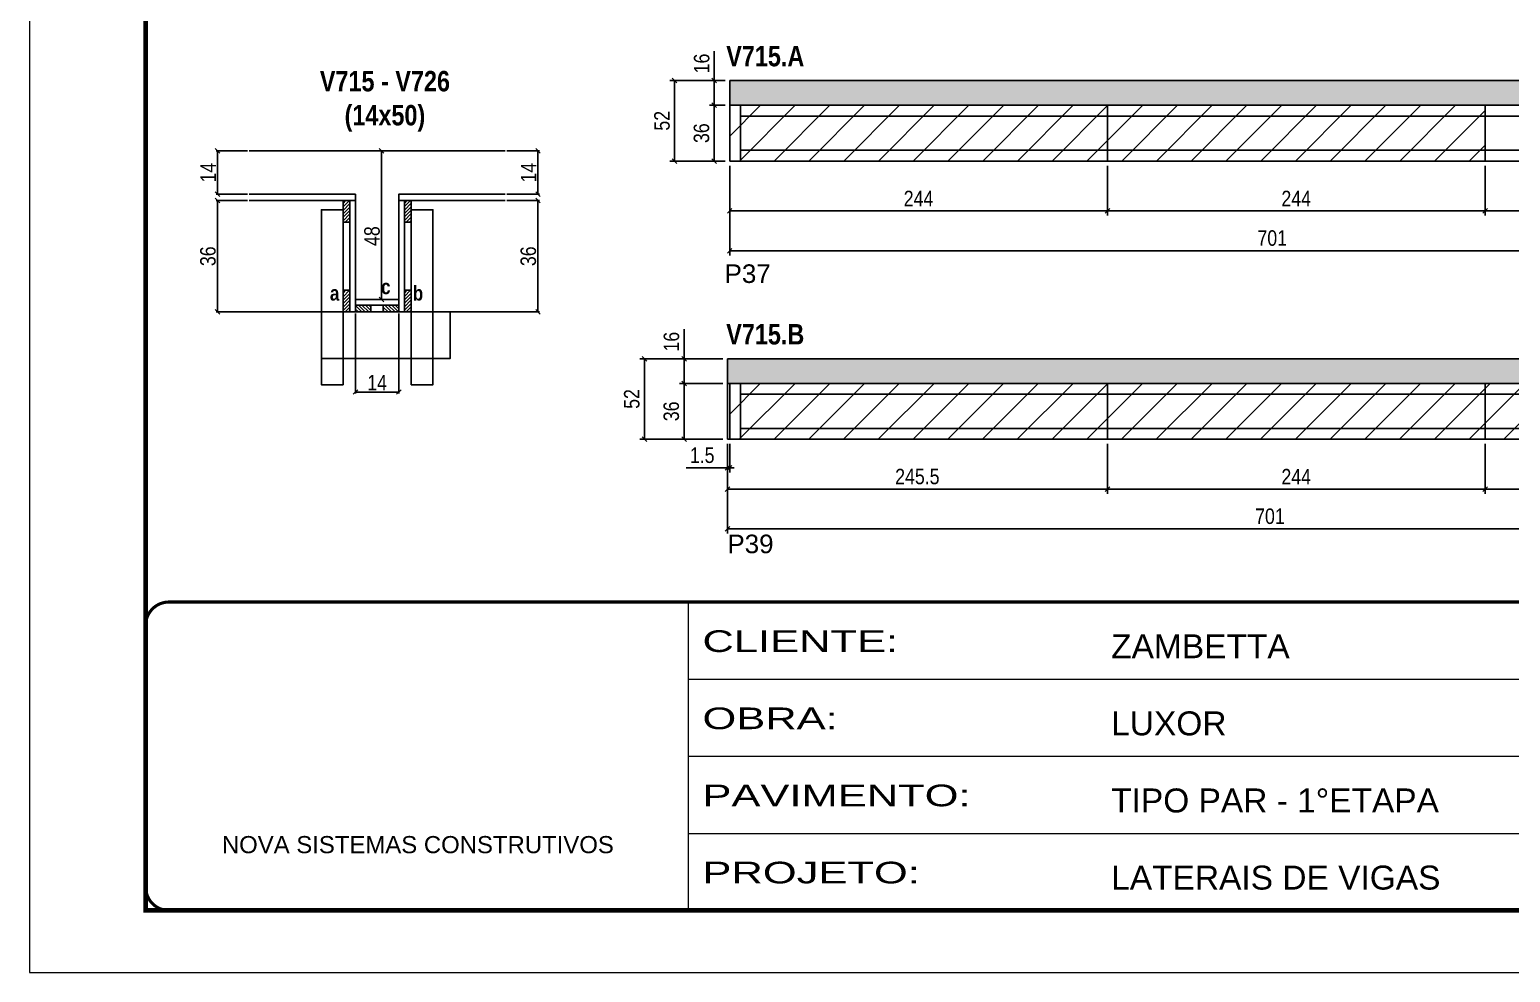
# Model space of a CAD drawing. Extents: x 3309 to 9563, y -2522 to 14608.
# Drawn here: x 3309 to 4266, y 11261 to 11870 of the extents above; entities that cross this region are included whole.
import ezdxf

# ---------------------------------------------------------------- set-up
doc = ezdxf.new("R2010")
doc.units = 0
doc.header["$PDMODE"] = 35
doc.header["$PDSIZE"] = -10
doc.linetypes.add('CONTINUO', pattern=[0])
doc.linetypes.add('DASHED', pattern=[0.75, 0.5, -0.25])
for name, color, linetype in [('5', 5, 'Continuous'), ('COTA', 241, 'Continuous'), ('detalhes', 4, 'Continuous'), ('NOMENCLATURA', 7, 'Continuous'), ('Painéis', 200, 'Continuous'), ('SARR_2.2x7', 40, 'Continuous'), ('SARR_3.5x7', 81, 'Continuous')]:
    doc.layers.add(name, color=color, linetype=linetype)
for name, color, linetype, lineweight in [('CONCRETO', 251, 'Continuous', 25), ('Folhas', 255, 'Continuous', 9), ('Hachura', 251, 'Continuous', 9), ('SARRAFO DE PRESSAO', 251, 'DASHED', 9)]:
    doc.layers.add(name, color=color, linetype=linetype, lineweight=lineweight)
doc.styles.add('ARIAL', font='arial.ttf')
doc.styles.add('COTA TECNICA', font='techl___.ttf', dxfattribs={"height": 10})
doc.styles.add('COTA TECNICA 2X', font='techl___.ttf', dxfattribs={"height": 10})
doc.styles.get("Standard").update_dxf_attribs({"font": 'arial.ttf'})
doc.styles.add('TECNICA', font='techb___.ttf', dxfattribs={"height": 10})
doc.styles.add('Tecnologia', font='')
doc.styles.get('Tecnologia').set_extended_font_data('Forgotten Futurist')
doc.dimstyles.new('PAINEL', dxfattribs={"dimtxt": 10, "dimasz": 3, "dimexe": 3, "dimexo": 3, "dimgap": 3, "dimtad": 1, "dimdec": 1, "dimzin": 12, "dimdsep": 46, "dimtxsty": 'COTA TECNICA', "dimblk1": 'OBLIQUE', "dimblk2": 'OBLIQUE', "dimsah": 1, "dimcen": 0.9, "dimclrd": 4, "dimclre": 4, "dimclrt": 240, "dimadec": 1, "dimazin": 3, "dimtfac": 1, "dimtdec": 1, "dimtmove": 0, "dimatfit": 3, "dimfxl": 1, "dimtolj": 1, "dimtzin": 12, "dimarcsym": 0})
doc.dimstyles.new('SECAO', dxfattribs={"dimscale": 0.333333, "dimtxt": 5, "dimasz": 9, "dimexe": 3, "dimexo": 3, "dimgap": 3, "dimtad": 1, "dimdec": 1, "dimlfac": 0.5, "dimzin": 12, "dimdsep": 46, "dimtxsty": 'COTA TECNICA 2X', "dimblk1": 'OBLIQUE', "dimblk2": 'OBLIQUE', "dimsah": 1, "dimcen": 0.9, "dimclrd": 4, "dimclre": 4, "dimclrt": 240, "dimadec": 1, "dimazin": 3, "dimtfac": 1, "dimtdec": 1, "dimtmove": 0, "dimatfit": 3, "dimfxl": 1, "dimtolj": 1, "dimtzin": 12, "dimarcsym": 0})
pattern_1 = [(45, (0, 2), (-11.22532, 11.22532), [])]

# ---------------------------------------------------------------- blocks, each defined once
blk = doc.blocks.new('9999999999')
at = {"color": 30, "linetype": 'CONTINUO'}
for p, q in [((98564.56, 34230.21), (98564.56, 34429.45)), ((98564.56, 34379.64), (99583.98, 34379.64)), ((98564.56, 34329.83), (99487.98, 34329.83)), ((98564.56, 34280.02), (99487.98, 34280.02))]:
    blk.add_line(p, q, dxfattribs=at)
at = {"color": 30, "linetype": 'CONTINUO', "const_width": 2}
blk.add_lwpolyline([(99583.98, 34230.21), (99583.98, 34414.45, 0.414214), (99568.98, 34429.45), (98228.98, 34429.45, 0.414214), (98213.98, 34414.45), (98213.98, 34245.21, 0.414214), (98228.98, 34230.21), (99583.98, 34230.21)], format="xyb", dxfattribs=at)
at = {"layer": 'Folhas'}
blk.add_lwpolyline([(98138.98, 34190.21), (99623.98, 34190.21), (99623.98, 35240.21), (98138.98, 35240.21)], close=True, dxfattribs=at)
at = {"layer": 'Folhas', "color": 30, "const_width": 3}
blk.add_lwpolyline([(98213.98, 34230.21), (99583.98, 34230.21), (99583.98, 35200.21), (98213.98, 35200.21)], close=True, dxfattribs=at)
at = {"color": 7, "linetype": 'Continuous', "ltscale": 5, "style": 'ARIAL'}
for s, height, p in [('ZAMBETTA', 15.483, (98837.68, 34393.13)), ('LUXOR', 15.483, (98837.68, 34343.32)), ('TIPO PAR - 1°ETAPA', 15.4829, (98837.68, 34293.51)), ('NOVA SISTEMAS CONSTRUTIVOS', 11.0592, (98263.19, 34267.21)), ('LATERAIS DE VIGAS', 15.4829, (98837.68, 34243.7))]:
    blk.add_text(s, height=height, dxfattribs=at).set_placement(p)
at = {"layer": 'Folhas', "color": 7, "style": 'Tecnologia', "width": 1.5}
for s, p in [('CLIENTE:', (98573.65, 34397.17)), ('OBRA:', (98573.65, 34347.31)), ('PAVIMENTO:', (98573.65, 34297.5)), ('PROJETO:', (98573.65, 34247.69))]:
    blk.add_text(s, height=14, dxfattribs=at).set_placement(p)
blk = doc.blocks.new('_Oblique')
at = {"color": 0, "linetype": 'ByBlock', "lineweight": -2}
blk.add_line((-0.5, -0.5), (0.5, 0.5), dxfattribs=at)
blk = doc.blocks.new('*D5136')
at = {"layer": 'COTA', "color": 4, "lineweight": -2, "transparency": 16777216}
for p, q in [((3450.17, 11759.3), (3429.82, 11759.3)), ((3430.82, 11759.3), (3430.82, 11687.3)), ((3510.87, 11687.3), (3429.82, 11687.3))]:
    blk.add_line(p, q, dxfattribs=at)
at = {"layer": 'Defpoints', "color": 0, "transparency": 16777216}
for p in [(3451.17, 11759.3), (3430.82, 11687.3), (3511.87, 11687.3, 0)]:
    blk.add_point(p, dxfattribs=at)
at = {"layer": 'COTA', "color": 4, "lineweight": -2, "transparency": 16777216, "xscale": 3, "yscale": 3, "zscale": 3}
for p, rotation in [((3430.82, 11759.3), 90), ((3430.82, 11687.3), 270)]:
    blk.add_blockref('_Oblique', p, dxfattribs=dict(at, rotation=rotation))
at = {"layer": 'COTA', "color": 240, "transparency": 16777216, "insert": (3424.6, 11723.3), "char_height": 10, "attachment_point": 5, "rotation": 90, "style": 'COTA TECNICA 2X'}
blk.add_mtext('\\A1;36', dxfattribs=at)
blk = doc.blocks.new('*D5137')
at = {"layer": 'COTA', "color": 4, "lineweight": -2, "transparency": 16777216}
for p, q in [((3617.57, 11759.3), (3638.79, 11759.3)), ((3637.79, 11759.3), (3637.79, 11687.3)), ((3556.87, 11687.3), (3638.79, 11687.3))]:
    blk.add_line(p, q, dxfattribs=at)
at = {"layer": 'Defpoints', "color": 0, "transparency": 16777216}
for p in [(3616.57, 11759.3), (3555.87, 11687.3, 0), (3637.79, 11687.3)]:
    blk.add_point(p, dxfattribs=at)
at = {"layer": 'COTA', "color": 4, "lineweight": -2, "transparency": 16777216, "xscale": 3, "yscale": 3, "zscale": 3}
for p, rotation in [((3637.79, 11759.3), 90), ((3637.79, 11687.3), 270)]:
    blk.add_blockref('_Oblique', p, dxfattribs=dict(at, rotation=rotation))
at = {"layer": 'COTA', "color": 240, "transparency": 16777216, "insert": (3631.57, 11723.3), "char_height": 10, "attachment_point": 5, "rotation": 90, "style": 'COTA TECNICA 2X'}
blk.add_mtext('\\A1;36', dxfattribs=at)
blk = doc.blocks.new('*D5138')
at = {"layer": 'COTA', "color": 4, "lineweight": -2, "transparency": 16777216}
for p, q in [((3546.87, 11791.3), (3535.69, 11791.3)), ((3536.69, 11695.3), (3536.69, 11791.3)), ((3546.87, 11695.3), (3535.69, 11695.3))]:
    blk.add_line(p, q, dxfattribs=at)
at = {"layer": 'Defpoints', "color": 0, "transparency": 16777216}
for p in [(3536.69, 11791.3), (3547.87, 11791.3), (3547.87, 11695.3)]:
    blk.add_point(p, dxfattribs=at)
at = {"layer": 'COTA', "color": 4, "lineweight": -2, "transparency": 16777216, "xscale": 3, "yscale": 3, "zscale": 3}
for p, rotation in [((3536.69, 11791.3), 90), ((3536.69, 11695.3), 270)]:
    blk.add_blockref('_Oblique', p, dxfattribs=dict(at, rotation=rotation))
at = {"layer": 'COTA', "color": 240, "transparency": 16777216, "insert": (3530.6, 11736.3), "char_height": 10, "attachment_point": 5, "rotation": 90, "style": 'COTA TECNICA 2X'}
blk.add_mtext('\\A1;48', dxfattribs=at)
blk = doc.blocks.new('*D5139')
at = {"layer": 'COTA', "color": 4, "lineweight": -2, "transparency": 16777216}
for p, q in [((3617.57, 11791.3), (3638.79, 11791.3)), ((3637.79, 11763.3), (3637.79, 11791.3)), ((3617.57, 11763.3), (3638.79, 11763.3))]:
    blk.add_line(p, q, dxfattribs=at)
at = {"layer": 'Defpoints', "color": 0, "transparency": 16777216}
for p in [(3616.57, 11791.3), (3637.79, 11791.3), (3616.57, 11763.3)]:
    blk.add_point(p, dxfattribs=at)
at = {"layer": 'COTA', "color": 4, "lineweight": -2, "transparency": 16777216, "xscale": 3, "yscale": 3, "zscale": 3}
for p, rotation in [((3637.79, 11791.3), 90), ((3637.79, 11763.3), 270)]:
    blk.add_blockref('_Oblique', p, dxfattribs=dict(at, rotation=rotation))
at = {"layer": 'COTA', "color": 240, "transparency": 16777216, "insert": (3631.71, 11777.3), "char_height": 10, "attachment_point": 5, "rotation": 90, "style": 'COTA TECNICA 2X'}
blk.add_mtext('\\A1;14', dxfattribs=at)
blk = doc.blocks.new('*D5147')
at = {"layer": 'COTA', "color": 4, "lineweight": -2, "transparency": 16777216}
for p, q in [((3450.17, 11791.3), (3429.82, 11791.3)), ((3430.82, 11763.3), (3430.82, 11791.3)), ((3450.17, 11763.3), (3429.82, 11763.3))]:
    blk.add_line(p, q, dxfattribs=at)
at = {"layer": 'Defpoints', "color": 0, "transparency": 16777216}
for p in [(3430.82, 11791.3), (3451.17, 11791.3), (3451.17, 11763.3)]:
    blk.add_point(p, dxfattribs=at)
at = {"layer": 'COTA', "color": 4, "lineweight": -2, "transparency": 16777216, "xscale": 3, "yscale": 3, "zscale": 3}
for p, rotation in [((3430.82, 11791.3), 90), ((3430.82, 11763.3), 270)]:
    blk.add_blockref('_Oblique', p, dxfattribs=dict(at, rotation=rotation))
at = {"layer": 'COTA', "color": 240, "transparency": 16777216, "insert": (3424.75, 11777.3), "char_height": 10, "attachment_point": 5, "rotation": 90, "style": 'COTA TECNICA 2X'}
blk.add_mtext('\\A1;14', dxfattribs=at)
blk = doc.blocks.new('*D5148')
at = {"layer": 'COTA', "color": 4, "lineweight": -2, "transparency": 16777216}
for p, q in [((3519.87, 11686.3), (3519.87, 11634.6)), ((3547.87, 11686.3), (3547.87, 11634.6)), ((3519.87, 11635.6), (3547.87, 11635.6))]:
    blk.add_line(p, q, dxfattribs=at)
at = {"layer": 'Defpoints', "color": 0, "transparency": 16777216}
for p in [(3519.87, 11687.3), (3547.87, 11687.3), (3547.87, 11635.6)]:
    blk.add_point(p, dxfattribs=at)
at = {"layer": 'COTA', "color": 4, "lineweight": -2, "transparency": 16777216, "xscale": 3, "yscale": 3, "zscale": 3, "rotation": 180}
blk.add_blockref('_Oblique', (3519.87, 11635.6), dxfattribs=at)
at = {"layer": 'COTA', "color": 4, "lineweight": -2, "transparency": 16777216, "xscale": 3, "yscale": 3, "zscale": 3}
blk.add_blockref('_Oblique', (3547.87, 11635.6), dxfattribs=at)
at = {"layer": 'COTA', "color": 240, "transparency": 16777216, "insert": (3533.87, 11641.67), "char_height": 10, "attachment_point": 5, "style": 'COTA TECNICA 2X'}
blk.add_mtext('\\A1;14', dxfattribs=at)
blk = doc.blocks.new('*D5140')
at = {"layer": 'COTA', "color": 4, "linetype": 'ByBlock', "lineweight": -2, "transparency": 16777216}
for p, q in [((3761.62, 11781.8), (3761.62, 11749.54)), ((4005.62, 11781.8), (4005.62, 11749.54)), ((4005.62, 11752.54), (3761.62, 11752.54))]:
    blk.add_line(p, q, dxfattribs=at)
at = {"layer": 'Defpoints', "color": 0, "linetype": 'ByBlock', "transparency": 16777216}
for p in [(3761.62, 11784.8), (4005.62, 11784.8), (3761.62, 11752.54)]:
    blk.add_point(p, dxfattribs=at)
at = {"layer": 'COTA', "color": 4, "linetype": 'ByBlock', "lineweight": -2, "transparency": 16777216, "xscale": 3, "yscale": 3, "zscale": 3, "rotation": 180}
blk.add_blockref('_Oblique', (3761.62, 11752.54), dxfattribs=at)
at = {"layer": 'COTA', "color": 4, "linetype": 'ByBlock', "lineweight": -2, "transparency": 16777216, "xscale": 3, "yscale": 3, "zscale": 3}
blk.add_blockref('_Oblique', (4005.62, 11752.54), dxfattribs=at)
at = {"layer": 'COTA', "color": 240, "linetype": 'ByBlock', "transparency": 16777216, "insert": (3883.62, 11760.61), "char_height": 10, "attachment_point": 5, "style": 'COTA TECNICA'}
blk.add_mtext('\\A1;244', dxfattribs=at)
blk = doc.blocks.new('*D5141')
at = {"layer": 'COTA', "color": 4, "lineweight": -2, "transparency": 16777216}
for p, q in [((4005.62, 11781.8), (4005.62, 11749.54)), ((4249.62, 11781.8), (4249.62, 11749.54)), ((4005.62, 11752.54), (4249.62, 11752.54))]:
    blk.add_line(p, q, dxfattribs=at)
at = {"layer": 'Defpoints', "color": 0, "transparency": 16777216}
for p in [(4005.62, 11784.8, 0), (4249.62, 11784.8, 0), (4249.62, 11752.54)]:
    blk.add_point(p, dxfattribs=at)
at = {"layer": 'COTA', "color": 4, "lineweight": -2, "transparency": 16777216, "xscale": 3, "yscale": 3, "zscale": 3, "rotation": 180}
blk.add_blockref('_Oblique', (4005.62, 11752.54), dxfattribs=at)
at = {"layer": 'COTA', "color": 4, "lineweight": -2, "transparency": 16777216, "xscale": 3, "yscale": 3, "zscale": 3}
blk.add_blockref('_Oblique', (4249.62, 11752.54), dxfattribs=at)
at = {"layer": 'COTA', "color": 240, "transparency": 16777216, "insert": (4127.62, 11760.61), "char_height": 10, "attachment_point": 5, "style": 'COTA TECNICA'}
blk.add_mtext('\\A1;244', dxfattribs=at)
blk = doc.blocks.new('*D5142')
at = {"layer": 'COTA', "color": 4, "lineweight": -2, "transparency": 16777216}
for p, q in [((4249.62, 11781.8), (4249.62, 11749.54)), ((4462.62, 11781.8), (4462.62, 11749.54)), ((4249.62, 11752.54), (4462.62, 11752.54))]:
    blk.add_line(p, q, dxfattribs=at)
at = {"layer": 'Defpoints', "color": 0, "transparency": 16777216}
for p in [(4249.62, 11784.8, 0), (4462.62, 11784.8, 0), (4462.62, 11752.54)]:
    blk.add_point(p, dxfattribs=at)
at = {"layer": 'COTA', "color": 4, "lineweight": -2, "transparency": 16777216, "xscale": 3, "yscale": 3, "zscale": 3, "rotation": 180}
blk.add_blockref('_Oblique', (4249.62, 11752.54), dxfattribs=at)
at = {"layer": 'COTA', "color": 4, "lineweight": -2, "transparency": 16777216, "xscale": 3, "yscale": 3, "zscale": 3}
blk.add_blockref('_Oblique', (4462.62, 11752.54), dxfattribs=at)
at = {"layer": 'COTA', "color": 240, "transparency": 16777216, "insert": (4356.12, 11760.76), "char_height": 10, "attachment_point": 5, "style": 'COTA TECNICA'}
blk.add_mtext('\\A1;213', dxfattribs=at)
blk = doc.blocks.new('*D5149')
at = {"layer": 'COTA', "color": 4, "lineweight": -2, "transparency": 16777216}
for p, q in [((3761.62, 11781.8), (3761.62, 11723.88)), ((4462.62, 11781.8), (4462.62, 11723.88)), ((4462.62, 11726.88), (3761.62, 11726.88))]:
    blk.add_line(p, q, dxfattribs=at)
at = {"layer": 'Defpoints', "color": 0, "transparency": 16777216}
for p in [(3761.62, 11784.8, 0), (4462.62, 11784.8, 0), (3761.62, 11726.88)]:
    blk.add_point(p, dxfattribs=at)
at = {"layer": 'COTA', "color": 4, "lineweight": -2, "transparency": 16777216, "xscale": 3, "yscale": 3, "zscale": 3, "rotation": 180}
blk.add_blockref('_Oblique', (3761.62, 11726.88), dxfattribs=at)
at = {"layer": 'COTA', "color": 4, "lineweight": -2, "transparency": 16777216, "xscale": 3, "yscale": 3, "zscale": 3}
blk.add_blockref('_Oblique', (4462.62, 11726.88), dxfattribs=at)
at = {"layer": 'COTA', "color": 240, "transparency": 16777216, "insert": (4112.12, 11734.99), "char_height": 10, "attachment_point": 5, "style": 'COTA TECNICA'}
blk.add_mtext('\\A1;701', dxfattribs=at)
blk = doc.blocks.new('*D5150')
at = {"layer": 'COTA', "color": 4, "lineweight": -2, "transparency": 16777216}
for p, q in [((3758.62, 11820.8), (3748.67, 11820.8)), ((3751.67, 11784.8), (3751.67, 11820.8)), ((3758.62, 11784.8), (3748.67, 11784.8))]:
    blk.add_line(p, q, dxfattribs=at)
at = {"layer": 'Defpoints', "color": 0, "transparency": 16777216}
for p in [(3751.67, 11820.8), (3761.62, 11820.8), (3761.62, 11784.8)]:
    blk.add_point(p, dxfattribs=at)
at = {"layer": 'COTA', "color": 4, "lineweight": -2, "transparency": 16777216, "xscale": 3, "yscale": 3, "zscale": 3}
for p, rotation in [((3751.67, 11820.8), 90), ((3751.67, 11784.8), 270)]:
    blk.add_blockref('_Oblique', p, dxfattribs=dict(at, rotation=rotation))
at = {"layer": 'COTA', "color": 240, "transparency": 16777216, "insert": (3743.45, 11802.8), "char_height": 10, "attachment_point": 5, "rotation": 90, "style": 'COTA TECNICA'}
blk.add_mtext('\\A1;36', dxfattribs=at)
blk = doc.blocks.new('*D5151')
at = {"layer": 'COTA', "color": 4, "lineweight": -2, "transparency": 16777216}
for p, q in [((3751.67, 11836.8), (3751.67, 11855.81)), ((3758.62, 11836.8), (3748.67, 11836.8)), ((3751.67, 11820.8), (3751.67, 11836.8)), ((3758.62, 11820.8), (3748.67, 11820.8))]:
    blk.add_line(p, q, dxfattribs=at)
at = {"layer": 'Defpoints', "color": 0, "transparency": 16777216}
for p in [(3751.67, 11836.8), (3761.62, 11836.8), (3761.62, 11820.8)]:
    blk.add_point(p, dxfattribs=at)
at = {"layer": 'COTA', "color": 4, "lineweight": -2, "transparency": 16777216, "xscale": 3, "yscale": 3, "zscale": 3}
for p, rotation in [((3751.67, 11836.8), 90), ((3751.67, 11820.8), 270)]:
    blk.add_blockref('_Oblique', p, dxfattribs=dict(at, rotation=rotation))
at = {"layer": 'COTA', "color": 240, "transparency": 16777216, "insert": (3743.57, 11847.81), "char_height": 10, "attachment_point": 5, "rotation": 90, "style": 'COTA TECNICA'}
blk.add_mtext('\\A1;16', dxfattribs=at)
blk = doc.blocks.new('*D5152')
at = {"layer": 'COTA', "color": 4, "lineweight": -2, "transparency": 16777216}
for p, q in [((3758.62, 11836.8), (3723.04, 11836.8)), ((3726.04, 11784.8), (3726.04, 11836.8)), ((3758.62, 11784.8), (3723.04, 11784.8))]:
    blk.add_line(p, q, dxfattribs=at)
at = {"layer": 'Defpoints', "color": 0, "transparency": 16777216}
for p in [(3726.04, 11836.8), (3761.62, 11836.8), (3761.62, 11784.8)]:
    blk.add_point(p, dxfattribs=at)
at = {"layer": 'COTA', "color": 4, "lineweight": -2, "transparency": 16777216, "xscale": 3, "yscale": 3, "zscale": 3}
for p, rotation in [((3726.04, 11836.8), 90), ((3726.04, 11784.8), 270)]:
    blk.add_blockref('_Oblique', p, dxfattribs=dict(at, rotation=rotation))
at = {"layer": 'COTA', "color": 240, "transparency": 16777216, "insert": (3717.93, 11810.8), "char_height": 10, "attachment_point": 5, "rotation": 90, "style": 'COTA TECNICA'}
blk.add_mtext('\\A1;52', dxfattribs=at)
blk = doc.blocks.new('*D5143')
at = {"layer": 'COTA', "color": 4, "linetype": 'ByBlock', "lineweight": -2, "transparency": 16777216}
for p, q in [((3760.12, 11602.11), (3760.12, 11569.85)), ((4005.62, 11602.11), (4005.62, 11569.85)), ((4005.62, 11572.85), (3760.12, 11572.85))]:
    blk.add_line(p, q, dxfattribs=at)
at = {"layer": 'Defpoints', "color": 0, "linetype": 'ByBlock', "transparency": 16777216}
for p in [(3760.12, 11605.11), (4005.62, 11605.11), (3760.12, 11572.85)]:
    blk.add_point(p, dxfattribs=at)
at = {"layer": 'COTA', "color": 4, "linetype": 'ByBlock', "lineweight": -2, "transparency": 16777216, "xscale": 3, "yscale": 3, "zscale": 3, "rotation": 180}
blk.add_blockref('_Oblique', (3760.12, 11572.85), dxfattribs=at)
at = {"layer": 'COTA', "color": 4, "linetype": 'ByBlock', "lineweight": -2, "transparency": 16777216, "xscale": 3, "yscale": 3, "zscale": 3}
blk.add_blockref('_Oblique', (4005.62, 11572.85), dxfattribs=at)
at = {"layer": 'COTA', "color": 240, "linetype": 'ByBlock', "transparency": 16777216, "insert": (3882.87, 11580.96), "char_height": 10, "attachment_point": 5, "style": 'COTA TECNICA'}
blk.add_mtext('\\A1;245.5', dxfattribs=at)
blk = doc.blocks.new('*D5144')
at = {"layer": 'COTA', "color": 4, "lineweight": -2, "transparency": 16777216}
for p, q in [((4005.62, 11602.11), (4005.62, 11569.85)), ((4249.62, 11602.11), (4249.62, 11569.85)), ((4005.62, 11572.85), (4249.62, 11572.85))]:
    blk.add_line(p, q, dxfattribs=at)
at = {"layer": 'Defpoints', "color": 0, "transparency": 16777216}
for p in [(4005.62, 11605.11, 0), (4249.62, 11605.11, 0), (4249.62, 11572.85)]:
    blk.add_point(p, dxfattribs=at)
at = {"layer": 'COTA', "color": 4, "lineweight": -2, "transparency": 16777216, "xscale": 3, "yscale": 3, "zscale": 3, "rotation": 180}
blk.add_blockref('_Oblique', (4005.62, 11572.85), dxfattribs=at)
at = {"layer": 'COTA', "color": 4, "lineweight": -2, "transparency": 16777216, "xscale": 3, "yscale": 3, "zscale": 3}
blk.add_blockref('_Oblique', (4249.62, 11572.85), dxfattribs=at)
at = {"layer": 'COTA', "color": 240, "transparency": 16777216, "insert": (4127.62, 11580.92), "char_height": 10, "attachment_point": 5, "style": 'COTA TECNICA'}
blk.add_mtext('\\A1;244', dxfattribs=at)
blk = doc.blocks.new('*D5145')
at = {"layer": 'COTA', "color": 4, "lineweight": -2, "transparency": 16777216}
for p, q in [((4249.62, 11602.11), (4249.62, 11569.85)), ((4461.12, 11602.11), (4461.12, 11569.85)), ((4249.62, 11572.85), (4461.12, 11572.85))]:
    blk.add_line(p, q, dxfattribs=at)
at = {"layer": 'Defpoints', "color": 0, "transparency": 16777216}
for p in [(4249.62, 11605.11, 0), (4461.12, 11605.11, 0), (4461.12, 11572.85)]:
    blk.add_point(p, dxfattribs=at)
at = {"layer": 'COTA', "color": 4, "lineweight": -2, "transparency": 16777216, "xscale": 3, "yscale": 3, "zscale": 3, "rotation": 180}
blk.add_blockref('_Oblique', (4249.62, 11572.85), dxfattribs=at)
at = {"layer": 'COTA', "color": 4, "lineweight": -2, "transparency": 16777216, "xscale": 3, "yscale": 3, "zscale": 3}
blk.add_blockref('_Oblique', (4461.12, 11572.85), dxfattribs=at)
at = {"layer": 'COTA', "color": 240, "transparency": 16777216, "insert": (4355.37, 11580.96), "char_height": 10, "attachment_point": 5, "style": 'COTA TECNICA'}
blk.add_mtext('\\A1;211.5', dxfattribs=at)
blk = doc.blocks.new('*D5153')
at = {"layer": 'COTA', "color": 4, "lineweight": -2, "transparency": 16777216}
for p, q in [((3760.12, 11602.11), (3760.12, 11544.19)), ((4461.12, 11602.11), (4461.12, 11544.19)), ((4461.12, 11547.19), (3760.12, 11547.19))]:
    blk.add_line(p, q, dxfattribs=at)
at = {"layer": 'Defpoints', "color": 0, "transparency": 16777216}
for p in [(3760.12, 11605.11, 0), (4461.12, 11605.11, 0), (3760.12, 11547.19)]:
    blk.add_point(p, dxfattribs=at)
at = {"layer": 'COTA', "color": 4, "lineweight": -2, "transparency": 16777216, "xscale": 3, "yscale": 3, "zscale": 3, "rotation": 180}
blk.add_blockref('_Oblique', (3760.12, 11547.19), dxfattribs=at)
at = {"layer": 'COTA', "color": 4, "lineweight": -2, "transparency": 16777216, "xscale": 3, "yscale": 3, "zscale": 3}
blk.add_blockref('_Oblique', (4461.12, 11547.19), dxfattribs=at)
at = {"layer": 'COTA', "color": 240, "transparency": 16777216, "insert": (4110.62, 11555.29), "char_height": 10, "attachment_point": 5, "style": 'COTA TECNICA'}
blk.add_mtext('\\A1;701', dxfattribs=at)
blk = doc.blocks.new('*D5154')
at = {"layer": 'COTA', "color": 4, "lineweight": -2, "transparency": 16777216}
for p, q in [((3757.12, 11641.11), (3729.16, 11641.11)), ((3732.16, 11605.11), (3732.16, 11641.11)), ((3757.12, 11605.11), (3729.16, 11605.11))]:
    blk.add_line(p, q, dxfattribs=at)
at = {"layer": 'Defpoints', "color": 0, "transparency": 16777216}
for p in [(3732.16, 11641.11), (3760.12, 11641.11), (3760.12, 11605.11)]:
    blk.add_point(p, dxfattribs=at)
at = {"layer": 'COTA', "color": 4, "lineweight": -2, "transparency": 16777216, "xscale": 3, "yscale": 3, "zscale": 3}
for p, rotation in [((3732.16, 11641.11), 90), ((3732.16, 11605.11), 270)]:
    blk.add_blockref('_Oblique', p, dxfattribs=dict(at, rotation=rotation))
at = {"layer": 'COTA', "color": 240, "transparency": 16777216, "insert": (3723.94, 11623.11), "char_height": 10, "attachment_point": 5, "rotation": 90, "style": 'COTA TECNICA'}
blk.add_mtext('\\A1;36', dxfattribs=at)
blk = doc.blocks.new('*D5156')
at = {"layer": 'COTA', "color": 4, "lineweight": -2, "transparency": 16777216}
for p, q in [((3757.12, 11657.11), (3703.53, 11657.11)), ((3706.53, 11605.11), (3706.53, 11657.11)), ((3757.12, 11605.11), (3703.53, 11605.11))]:
    blk.add_line(p, q, dxfattribs=at)
at = {"layer": 'Defpoints', "color": 0, "transparency": 16777216}
for p in [(3706.53, 11657.11), (3760.12, 11657.11), (3760.12, 11605.11)]:
    blk.add_point(p, dxfattribs=at)
at = {"layer": 'COTA', "color": 4, "lineweight": -2, "transparency": 16777216, "xscale": 3, "yscale": 3, "zscale": 3}
for p, rotation in [((3706.53, 11657.11), 90), ((3706.53, 11605.11), 270)]:
    blk.add_blockref('_Oblique', p, dxfattribs=dict(at, rotation=rotation))
at = {"layer": 'COTA', "color": 240, "transparency": 16777216, "insert": (3698.42, 11631.11), "char_height": 10, "attachment_point": 5, "rotation": 90, "style": 'COTA TECNICA'}
blk.add_mtext('\\A1;52', dxfattribs=at)
blk = doc.blocks.new('*D5157')
at = {"layer": 'COTA', "color": 4, "lineweight": -2, "transparency": 16777216}
for p, q in [((3760.12, 11602.11), (3760.12, 11583.59)), ((3761.62, 11602.11), (3761.62, 11583.59)), ((3760.12, 11586.59), (3733.62, 11586.59)), ((3761.62, 11586.59), (3760.12, 11586.59)), ((3761.62, 11586.59), (3764.62, 11586.59))]:
    blk.add_line(p, q, dxfattribs=at)
at = {"layer": 'Defpoints', "color": 0, "transparency": 16777216}
for p in [(3760.12, 11605.11), (3761.62, 11605.11), (3760.12, 11586.59)]:
    blk.add_point(p, dxfattribs=at)
at = {"layer": 'COTA', "color": 4, "lineweight": -2, "transparency": 16777216, "xscale": 3, "yscale": 3, "zscale": 3}
blk.add_blockref('_Oblique', (3760.12, 11586.59), dxfattribs=at)
at = {"layer": 'COTA', "color": 4, "lineweight": -2, "transparency": 16777216, "xscale": 3, "yscale": 3, "zscale": 3, "rotation": 180}
blk.add_blockref('_Oblique', (3761.62, 11586.59), dxfattribs=at)
at = {"layer": 'COTA', "color": 240, "transparency": 16777216, "insert": (3743.87, 11594.7), "char_height": 10, "attachment_point": 5, "style": 'COTA TECNICA'}
blk.add_mtext('\\A1;1.5', dxfattribs=at)
blk = doc.blocks.new('*D5160')
at = {"layer": 'COTA', "color": 4, "lineweight": -2, "transparency": 16777216}
for p, q in [((3732.16, 11657.11), (3732.16, 11676.12)), ((3757.12, 11657.11), (3729.16, 11657.11)), ((3732.16, 11641.11), (3732.16, 11657.11)), ((3757.12, 11641.11), (3729.16, 11641.11))]:
    blk.add_line(p, q, dxfattribs=at)
at = {"layer": 'Defpoints', "color": 0, "transparency": 16777216}
for p in [(3732.16, 11657.11), (3760.12, 11657.11), (3760.12, 11641.11)]:
    blk.add_point(p, dxfattribs=at)
at = {"layer": 'COTA', "color": 4, "lineweight": -2, "transparency": 16777216, "xscale": 3, "yscale": 3, "zscale": 3}
for p, rotation in [((3732.16, 11657.11), 90), ((3732.16, 11641.11), 270)]:
    blk.add_blockref('_Oblique', p, dxfattribs=dict(at, rotation=rotation))
at = {"layer": 'COTA', "color": 240, "transparency": 16777216, "insert": (3724.06, 11668.11), "char_height": 10, "attachment_point": 5, "rotation": 90, "style": 'COTA TECNICA'}
blk.add_mtext('\\A1;16', dxfattribs=at)

msp = doc.modelspace()

# ---------------------------------------------------------------- hatches: boundary and pattern name
at = {"layer": 'COTA'}
h = msp.add_hatch(dxfattribs=at)
h.set_pattern_fill('AR-CONC', color=256, scale=0.03)
h.set_pattern_definition([(50, (19.512, 2282.4833), (5.46554, -0.4781726), [0.5715, -6.2865]), (355, (19.512, 2282.483), (-1.0573026, 5.7317054), [0.4572, -5.0292175]), (100.451445, (19.9676, 2282.4434), (4.4082374, 5.2535326), [0.4857003, -5.3427073]), (46.1842, (19.512, 2284.007), (8.1323712, -1.26127), [0.85725, -9.42975]), (96.63556, (20.19, 2283.902), (7.122124, 7.422784), [0.728551, -8.014068]), (351.18415, (19.512, 2284.007), (7.122124, 7.422784), [0.685799, -7.543792]), (21, (20.274, 2283.6263), (4.5484317, -3.067956), [0.5715, -6.2865]), (326, (20.274, 2283.626), (1.854061, 5.525639), [0.4572, -5.0292]), (71.451445, (20.653, 2283.3706), (6.4024926, 2.457683), [0.4857003, -5.342698]), (37.5, (19.5122, 2282.4833), (0.0926581, 2.53665117), [0, -4.96824, 0, -5.1054, 0, -5.04825]), (7.5, (19.5122, 2282.4833), (2.0045899, 3.00541724), [0, -2.91084, 0, -4.85394, 0, -1.92405]), (327.5, (17.813, 2282.4833), (4.06771786, -0.17186232), [0, -1.905, 0, -5.9436, 0, -7.8867]), (317.5, (17.051, 2282.4833), (4.4438754, 0.7627947), [0, -2.4765, 0, -3.94716, 0, -5.6007])])
h.paths.add_polyline_path([(4462.62, 11820.8), (4462.62, 11836.8), (3761.62, 11836.8), (3761.62, 11820.8)])
h = msp.add_hatch(dxfattribs=at)
h.set_pattern_fill('AR-CONC', color=256, scale=0.03)
h.set_pattern_definition([(50, (0, 2), (5.46554, -0.4781726), [0.5715, -6.2865]), (355, (0, 2), (-1.0573026, 5.7317054), [0.4572, -5.0292175]), (100.451445, (0.4555, 1.96), (4.4082374, 5.2535326), [0.4857003, -5.3427073]), (46.1842, (0, 3.524), (8.1323712, -1.26127), [0.85725, -9.42975]), (96.63556, (0.678, 3.419), (7.122124, 7.4227837), [0.7285507, -8.014068]), (351.18415, (0, 3.524), (7.122124, 7.422784), [0.685799, -7.543792]), (21, (0.762, 3.143), (4.5484317, -3.067956), [0.5715, -6.2865]), (326, (0.762, 3.143), (1.8540609, 5.525639), [0.4572, -5.0292]), (71.451445, (1.141, 2.8873), (6.4024926, 2.457683), [0.4857003, -5.3426981]), (37.5, (0, 2), (0.0926581, 2.53665117), [0, -4.96824, 0, -5.1054, 0, -5.04825]), (7.5, (0, 2), (2.0045899, 3.00541724), [0, -2.91084, 0, -4.85394, 0, -1.92405]), (327.5, (-1.6993, 2), (4.06771786, -0.17186232), [0, -1.905, 0, -5.9436, 0, -7.8867]), (317.5, (-2.4613, 2), (4.4438754, 0.7627947), [0, -2.4765, 0, -3.94716, 0, -5.6007])])
h.paths.add_polyline_path([(4461.12, 11657.11), (3760.12, 11657.11), (3760.12, 11641.11), (4461.12, 11641.11)])
at = {"layer": 'Hachura', "linetype": 'ByBlock'}
h = msp.add_hatch(dxfattribs=at)
h.set_pattern_fill('ANSI31', color=256, scale=5)
h.set_pattern_definition(pattern_1)
h.paths.add_polyline_path([(4005.62, 11820.8), (3761.62, 11820.8), (3761.62, 11784.8), (4005.62, 11784.8)])
h.paths.add_polyline_path([(4249.62, 11820.8), (4005.62, 11820.8), (4005.62, 11784.8), (4249.62, 11784.8)])
h.paths.add_polyline_path([(4249.62, 11820.8), (4249.62, 11784.8)], flags=17)
h = msp.add_hatch(dxfattribs=at)
h.set_pattern_fill('ANSI31', color=256, scale=5)
h.set_pattern_definition(pattern_1)
h.paths.add_polyline_path([(4005.62, 11641.11), (3761.62, 11641.11), (3761.62, 11605.11), (4005.62, 11605.11)])
h.paths.add_polyline_path([(4249.62, 11641.11), (4005.62, 11641.11), (4005.62, 11605.11), (4249.62, 11605.11)])
h.paths.add_polyline_path([(4459.62, 11641.11), (4249.62, 11641.11), (4249.62, 11605.11), (4459.62, 11605.11)])
at = {"layer": 'SARR_2.2x7'}
h = msp.add_hatch(dxfattribs=at)
h.set_pattern_fill('ANSI31', color=256, scale=0.5)
h.set_pattern_definition([(45, (-120000.3024, -21476.2371), (-1.122532015, 1.122532015), [])])
h.paths.add_polyline_path([(3511.87, 11745.3), (3516.27, 11745.3), (3516.27, 11759.3), (3511.87, 11759.3)])
h = msp.add_hatch(dxfattribs=at)
h.set_pattern_fill('ANSI31', color=256, scale=0.5)
h.set_pattern_definition([(45, (-120010.3024, -21476.2371), (-1.122532015, 1.122532015), [])])
h.paths.add_polyline_path([(3555.87, 11745.3), (3551.47, 11745.3), (3551.47, 11759.3), (3555.87, 11759.3)])
h = msp.add_hatch(dxfattribs=at)
h.set_pattern_fill('ANSI31', color=256, scale=0.5)
h.set_pattern_definition([(45, (-120000.3024, -21534.2371), (-1.122532015, 1.122532015), [])])
h.paths.add_polyline_path([(3511.87, 11687.3), (3516.27, 11687.3), (3516.27, 11701.3), (3511.87, 11701.3)])
h = msp.add_hatch(dxfattribs=at)
h.set_pattern_fill('ANSI31', color=256, scale=0.5)
h.set_pattern_definition([(45, (-120010.3024, -21534.2371), (-1.122532015, 1.122532015), [])])
h.paths.add_polyline_path([(3555.87, 11687.3), (3551.47, 11687.3), (3551.47, 11701.3), (3555.87, 11701.3)])
h = msp.add_hatch(dxfattribs=at)
h.set_pattern_fill('ANSI31', color=256, scale=0.5, angle=90)
h.set_pattern_definition([(135, (36755.4059, -111824.8682), (-1.122532015, -1.122532015), [])])
h.paths.add_polyline_path([(3529.87, 11687.3), (3529.87, 11691.7), (3519.87, 11691.7), (3519.87, 11687.3)])
h = msp.add_hatch(dxfattribs=at)
h.set_pattern_fill('ANSI31', color=256, scale=0.5, angle=90)
h.set_pattern_definition([(135, (36745.4059, -111824.8682), (-1.122532015, -1.122532015), [])])
h.paths.add_polyline_path([(3537.87, 11691.7), (3537.87, 11687.3), (3547.87, 11687.3), (3547.87, 11691.7)])

# ---------------------------------------------------------------- linework, layer by layer
at = {"layer": 'CONCRETO', "linetype": 'Continuous'}
msp.add_line((3616.57, 11791.3), (3451.17, 11791.3), dxfattribs=at)
at = {"layer": 'COTA'}
for p, q in [((3761.62, 11820.8), (3761.62, 11836.8)), ((3761.62, 11836.8), (4462.62, 11836.8)), ((3760.12, 11641.11), (3760.12, 11657.11)), ((4461.12, 11657.11), (3760.12, 11657.11))]:
    msp.add_line(p, q, dxfattribs=at)
at = {"layer": 'Painéis', "linetype": 'ByBlock'}
for p, q in [((4462.62, 11820.8), (3761.62, 11820.8)), ((3761.62, 11784.8), (3761.62, 11820.8)), ((4005.62, 11784.8), (4005.62, 11820.8)), ((4249.62, 11784.8), (4249.62, 11820.8)), ((4462.62, 11784.8), (3761.62, 11784.8)), ((4461.12, 11641.11), (3760.12, 11641.11)), ((3760.12, 11605.11), (3760.12, 11641.11)), ((3761.62, 11605.11), (3761.62, 11641.11)), ((4005.62, 11605.11), (4005.62, 11641.11)), ((4249.62, 11605.11), (4249.62, 11641.11)), ((4461.12, 11605.11), (3760.12, 11605.11))]:
    msp.add_line(p, q, dxfattribs=at)
at = {"layer": 'Painéis', "linetype": 'Continuous', "elevation": 0}
for points in [[(3451.17, 11759.3), (3519.87, 11759.3), (3519.87, 11763.3), (3451.17, 11763.3)], [(3616.57, 11759.3), (3547.87, 11759.3), (3547.87, 11763.3), (3616.57, 11763.3)]]:
    msp.add_lwpolyline(points, dxfattribs=at)
at = {"layer": 'Painéis', "linetype": 'Continuous'}
for points in [[(3516.27, 11687.3), (3516.27, 11759.3), (3519.87, 11759.3), (3519.87, 11687.3)], [(3551.47, 11687.3), (3551.47, 11759.3), (3547.87, 11759.3), (3547.87, 11687.3)], [(3547.87, 11695.3), (3519.87, 11695.3), (3519.87, 11691.7), (3547.87, 11691.7)]]:
    msp.add_lwpolyline(points, close=True, dxfattribs=at)
at = {"layer": 'SARR_2.2x7', "linetype": 'Continuous'}
for p, q in [((3768.62, 11820.8), (3768.62, 11784.8)), ((3768.62, 11813.8), (4005.62, 11813.8)), ((4249.62, 11813.8), (4005.62, 11813.8)), ((4455.62, 11813.8), (4249.62, 11813.8)), ((3768.62, 11791.8), (4005.62, 11791.8)), ((4249.62, 11791.8), (4005.62, 11791.8)), ((4455.62, 11791.8), (4249.62, 11791.8)), ((3768.62, 11641.11), (3768.62, 11605.11)), ((3768.62, 11634.11), (4005.62, 11634.11)), ((4249.62, 11634.11), (4005.62, 11634.11)), ((4452.62, 11634.11), (4249.62, 11634.11)), ((3768.62, 11612.11), (4005.62, 11612.11)), ((4249.62, 11612.11), (4005.62, 11612.11)), ((4452.62, 11612.11), (4249.62, 11612.11))]:
    msp.add_line(p, q, dxfattribs=at)
at = {"layer": 'SARR_2.2x7'}
for points in [[(3516.27, 11759.3), (3516.27, 11745.3), (3511.87, 11745.3), (3511.87, 11759.3)], [(3551.47, 11759.3), (3551.47, 11745.3), (3555.87, 11745.3), (3555.87, 11759.3)], [(3516.27, 11701.3), (3516.27, 11687.3), (3511.87, 11687.3), (3511.87, 11701.3)], [(3551.47, 11701.3), (3551.47, 11687.3), (3555.87, 11687.3), (3555.87, 11701.3)], [(3519.87, 11691.7), (3529.87, 11691.7), (3529.87, 11687.3), (3519.87, 11687.3)], [(3547.87, 11691.7), (3537.87, 11691.7), (3537.87, 11687.3), (3547.87, 11687.3)]]:
    msp.add_lwpolyline(points, close=True, dxfattribs=at)
at = {"layer": 'SARR_3.5x7'}
for points in [[(3511.87, 11753.3), (3497.87, 11753.3), (3497.87, 11640.32), (3511.87, 11640.32)], [(3555.87, 11753.3), (3569.87, 11753.3), (3569.87, 11640.32), (3555.87, 11640.32)], [(3497.87, 11687.3), (3581.05, 11687.3), (3581.05, 11657.21), (3497.87, 11657.21)]]:
    msp.add_lwpolyline(points, close=True, dxfattribs=at)

# ---------------------------------------------------------------- block references
at = {"layer": 'SARRAFO DE PRESSAO', "color": 6, "linetype": 'ByBlock'}
msp.add_blockref('9999999999', (-94829.61, -22929.5), dxfattribs=at)

# ---------------------------------------------------------------- texts
at = {"layer": '5', "linetype": 'Continuous'}
for s, rotation, p in [('P37', 0.00004, (3758.33, 11706.04)), ('P39', 359.99996, (3760.15, 11531.48))]:
    msp.add_text(s, height=12, rotation=rotation, dxfattribs=at).set_placement(p)
at = {"layer": 'detalhes', "style": 'TECNICA'}
for s, p in [('a', (3503.35, 11694.66)), ('c', (3536.41, 11698.77)), ('b', (3556.91, 11694.65))]:
    msp.add_text(s, height=9.6, dxfattribs=at).set_placement(p)
at = {"layer": 'NOMENCLATURA', "style": 'TECNICA'}
for s, p in [('V715.A', (3759.4, 11845.99)), ('V715.B', (3759.4, 11666.29))]:
    msp.add_text(s, height=13.2, dxfattribs=at).set_placement(p)
at = {"layer": 'NOMENCLATURA', "insert": (3538.9, 11843), "char_height": 13.2, "attachment_point": 2, "style": 'TECNICA'}
msp.add_mtext_dynamic_manual_height_columns('V715 - V726\\P(14x50)', width=300.2766, gutter_width=1, heights=[0], dxfattribs=at)

# ---------------------------------------------------------------- dimensions: what is measured, and where the dimension line sits
at = {"layer": 'COTA'}
for base, p1, p2, dimstyle, picture, middle in [((3751.67, 11836.8), (3761.62, 11820.8), (3761.62, 11836.8), 'PAINEL', '*D5151', (3743.57, 11847.81)), ((3726.04, 11836.8), (3761.62, 11784.8), (3761.62, 11836.8), 'PAINEL', '*D5152', (3717.93, 11810.8)), ((3751.67, 11820.8), (3761.62, 11784.8), (3761.62, 11820.8), 'PAINEL', '*D5150', (3743.45, 11802.8)), ((3430.82, 11791.3), (3451.17, 11763.3), (3451.17, 11791.3), 'SECAO', '*D5147', (3424.75, 11777.3)), ((3637.79, 11791.3), (3616.57, 11763.3), (3616.57, 11791.3), 'SECAO', '*D5139', (3631.71, 11777.3)), ((3430.82, 11687.3, 0), (3451.17, 11759.3), (3511.87, 11687.3), 'SECAO', '*D5136', (3424.6, 11723.3, 0)), ((3637.79, 11687.3, 0), (3616.57, 11759.3), (3555.87, 11687.3), 'SECAO', '*D5137', (3631.57, 11723.3, 0)), ((3732.16, 11657.11), (3760.12, 11641.11), (3760.12, 11657.11), 'PAINEL', '*D5160', (3724.06, 11668.11)), ((3706.53, 11657.11), (3760.12, 11605.11), (3760.12, 11657.11), 'PAINEL', '*D5156', (3698.42, 11631.11)), ((3732.16, 11641.11), (3760.12, 11605.11), (3760.12, 11641.11), 'PAINEL', '*D5154', (3723.94, 11623.11))]:
    dim = msp.add_linear_dim(base=base, p1=p1, p2=p2, angle=90, dimstyle=dimstyle, dxfattribs=at)
    dim.commit()
    dim.dimension.update_dxf_attribs({"geometry": picture, "text_midpoint": middle})
dim = msp.add_linear_dim(base=(3536.69, 11791.3), p1=(3547.87, 11695.3), p2=(3547.87, 11791.3), angle=90, dimstyle='SECAO', dxfattribs=at)
dim.commit()
dim.dimension.update_dxf_attribs({"geometry": '*D5138', "text_midpoint": (3536.69, 11736.3), "dimtype": 160})
at = {"layer": 'COTA', "linetype": 'ByBlock'}
for base, p1, p2, picture, middle in [((3761.62, 11752.54), (4005.62, 11784.8), (3761.62, 11784.8), '*D5140', (3883.62, 11760.61)), ((3760.12, 11572.85), (4005.62, 11605.11), (3760.12, 11605.11), '*D5143', (3882.87, 11580.96))]:
    dim = msp.add_linear_dim(base=base, p1=p1, p2=p2, angle=180, dimstyle='PAINEL', override={"dimtmove": 1}, dxfattribs=at)
    dim.commit()
    dim.dimension.update_dxf_attribs({"geometry": picture, "text_midpoint": middle})
at = {"layer": 'COTA'}
for base, p1, p2, dimstyle, picture, middle in [((3761.62, 11726.88, 0), (4462.62, 11784.8), (3761.62, 11784.8), 'PAINEL', '*D5149', (4112.12, 11734.99, 0)), ((4249.62, 11752.54, 0), (4005.62, 11784.8), (4249.62, 11784.8), 'PAINEL', '*D5141', (4127.62, 11760.61, 0)), ((4462.62, 11752.54, 0), (4249.62, 11784.8), (4462.62, 11784.8), 'PAINEL', '*D5142', (4356.12, 11760.76, 0)), ((3547.87, 11635.6), (3519.87, 11687.3), (3547.87, 11687.3), 'SECAO', '*D5148', (3533.87, 11641.67)), ((3760.12, 11586.59), (3761.62, 11605.11), (3760.12, 11605.11), 'PAINEL', '*D5157', (3743.87, 11594.7)), ((3760.12, 11547.19, 0), (4461.12, 11605.11), (3760.12, 11605.11), 'PAINEL', '*D5153', (4110.62, 11555.29, 0)), ((4249.62, 11572.85, 0), (4005.62, 11605.11), (4249.62, 11605.11), 'PAINEL', '*D5144', (4127.62, 11580.92, 0)), ((4461.12, 11572.85, 0), (4249.62, 11605.11), (4461.12, 11605.11), 'PAINEL', '*D5145', (4355.37, 11580.96, 0))]:
    dim = msp.add_linear_dim(base=base, p1=p1, p2=p2, dimstyle=dimstyle, dxfattribs=at)
    dim.commit()
    dim.dimension.update_dxf_attribs({"geometry": picture, "text_midpoint": middle})

doc.saveas('drawing.dxf')
